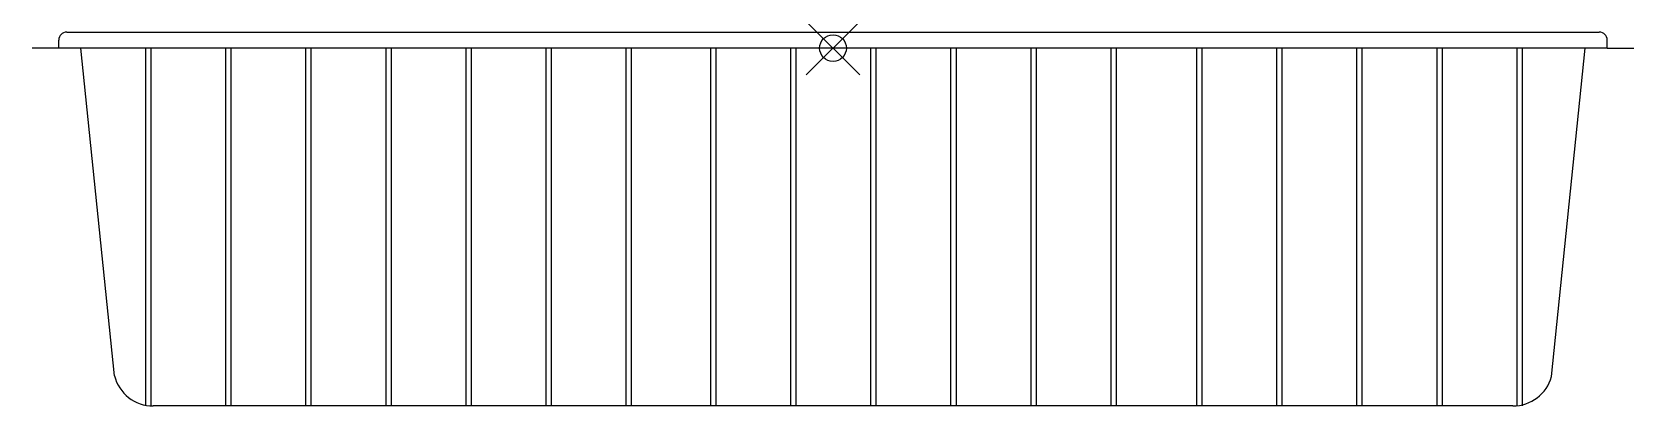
# Model space of a CAD drawing. Extents: x -1191.74 to -1185.74, y 342.78 to 344.18.
import ezdxf

# ---------------------------------------------------------------- set-up
doc = ezdxf.new("R2010")
doc.units = 0
doc.header["$LTSCALE"] = 10
doc.header["$MEASUREMENT"] = 0
doc.header["$PDMODE"] = 35
doc.header["$PDSIZE"] = 0.1
doc.layers.get('0').update_dxf_attribs({"linetype": 'CONTINUOUS'})
doc.layers.add('Piscinas_Fibratec', color=4, linetype='CONTINUOUS')

msp = doc.modelspace()

# ---------------------------------------------------------------- linework, layer by layer
msp.add_point((-1188.7419, 344.1182))
at = {"layer": 'Piscinas_Fibratec', "color": 2}
for p, q in [((-1191.6119, 344.1782), (-1185.8719, 344.1782)), ((-1191.6419, 344.1182), (-1191.7419, 344.1182)), ((-1191.6419, 344.1182), (-1191.6419, 344.1482)), ((-1185.8419, 344.1182), (-1191.6419, 344.1182)), ((-1185.8419, 344.1182), (-1185.8419, 344.1482)), ((-1185.8419, 344.1182), (-1185.7419, 344.1182))]:
    msp.add_line(p, q, dxfattribs=at)
at = {"layer": 'Piscinas_Fibratec'}
for p, q in [((-1191.4335, 342.8915), (-1191.5588, 344.1182)), ((-1186.0507, 342.8885), (-1185.925, 344.1182)), ((-1186.1953, 342.7782), (-1191.2881, 342.7782))]:
    msp.add_line(p, q, dxfattribs=at)
at = {"layer": 'Piscinas_Fibratec', "color": 1}
for p, q in [((-1191.3173, 344.1182), (-1191.3173, 342.7782)), ((-1191.2973, 344.1182), (-1191.2973, 342.7782)), ((-1191.0173, 344.1182), (-1191.0173, 342.7782)), ((-1190.9973, 344.1182), (-1190.9973, 342.7782)), ((-1190.7173, 344.1182), (-1190.7173, 342.7782)), ((-1190.6973, 344.1182), (-1190.6973, 342.7782)), ((-1190.4173, 344.1182), (-1190.4173, 342.7782)), ((-1190.3973, 344.1182), (-1190.3973, 342.7782)), ((-1190.1173, 344.1182), (-1190.1173, 342.7782)), ((-1190.0973, 344.1182), (-1190.0973, 342.7782)), ((-1189.8173, 344.1182), (-1189.8173, 342.7782)), ((-1189.7973, 344.1182), (-1189.7973, 342.7782)), ((-1189.5173, 344.1182), (-1189.5173, 342.7782)), ((-1189.4973, 344.1182), (-1189.4973, 342.7782)), ((-1189.2012, 344.1182), (-1189.2012, 342.7782)), ((-1189.1812, 344.1182), (-1189.1812, 342.7782)), ((-1188.9012, 344.1182), (-1188.9012, 342.7782)), ((-1188.8812, 344.1182), (-1188.8812, 342.7782)), ((-1188.6012, 344.1182), (-1188.6012, 342.7782)), ((-1188.5812, 344.1182), (-1188.5812, 342.7782)), ((-1188.3012, 344.1182), (-1188.3012, 342.7782)), ((-1188.2812, 344.1182), (-1188.2812, 342.7782)), ((-1188.0012, 344.1182), (-1188.0012, 342.7782)), ((-1187.9812, 344.1182), (-1187.9812, 342.7782)), ((-1187.7012, 344.1182), (-1187.7012, 342.7782)), ((-1187.6812, 344.1182), (-1187.6812, 342.7782)), ((-1187.3806, 344.1182), (-1187.3806, 342.7782)), ((-1187.3606, 344.1182), (-1187.3606, 342.7782)), ((-1187.0806, 344.1182), (-1187.0806, 342.7782)), ((-1187.0606, 344.1182), (-1187.0606, 342.7782)), ((-1186.7806, 344.1182), (-1186.7806, 342.7782)), ((-1186.7606, 344.1182), (-1186.7606, 342.7782)), ((-1186.4806, 344.1182), (-1186.4806, 342.7782)), ((-1186.4606, 344.1182), (-1186.4606, 342.7782)), ((-1186.1806, 344.1182), (-1186.1806, 342.7782)), ((-1186.1606, 344.1182), (-1186.1606, 342.7782))]:
    msp.add_line(p, q, dxfattribs=at)
at = {"layer": 'Piscinas_Fibratec', "color": 2}
for centre, start, end in [((-1191.6119, 344.1482), 90, 180), ((-1185.8719, 344.1482), 0, 90)]:
    msp.add_arc(centre, 0.03, start, end, dxfattribs=at)
at = {"layer": 'Piscinas_Fibratec'}
for centre, start, end in [((-1191.2881, 342.9282), 194.16549, 270), ((-1186.1953, 342.9282), 270, 344.62564)]:
    msp.add_arc(centre, 0.15, start, end, dxfattribs=at)

doc.saveas('drawing.dxf')
